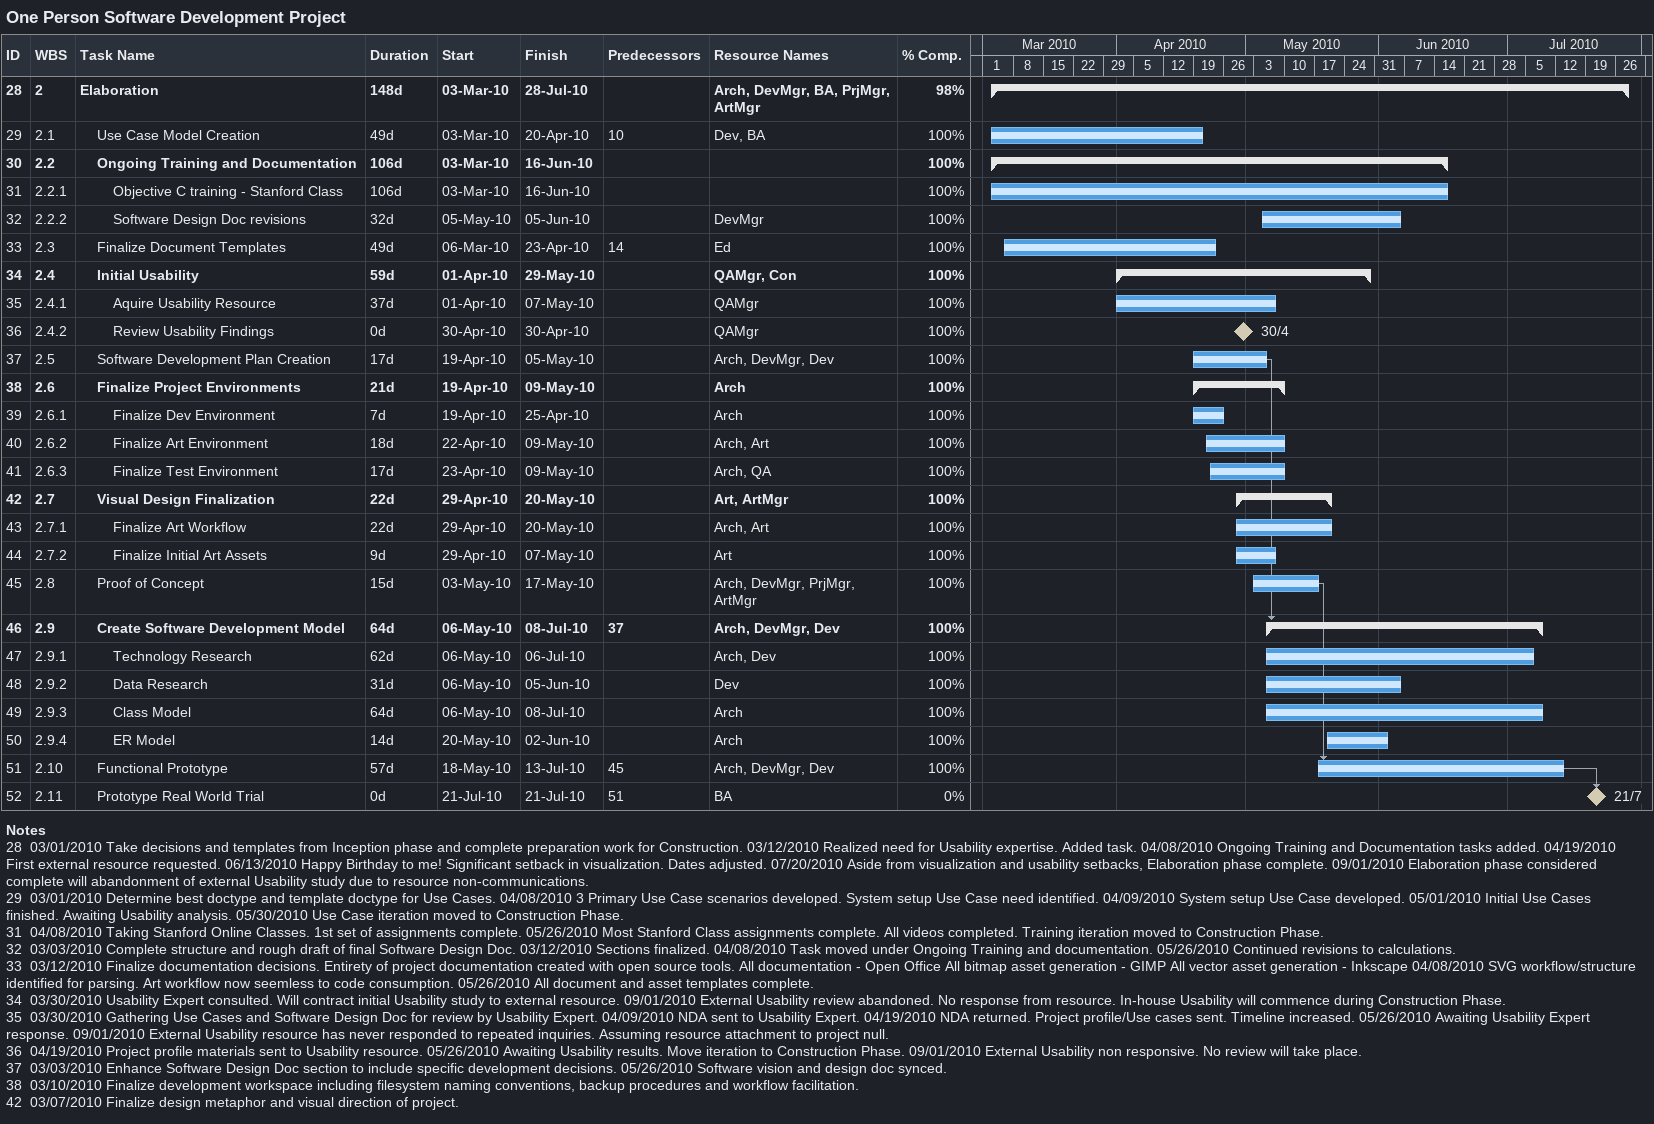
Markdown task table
One Person Software Development Project

| ID | WBS | Task | Duration | Start | Finish | Predecessors | Resources | % complete |
|---|---|---|---|---|---|---|---|---|
| 28 | 2 | **Elaboration** | 148d | 2010-03-03 | 2010-07-28 |  | Arch, DevMgr, BA, PrjMgr, ArtMgr | 98 |
| 29 | 2.1 | Use Case Model Creation | 49d | 2010-03-03 | 2010-04-20 | 10 | Dev, BA | 100 |
| 30 | 2.2 | **Ongoing Training and Documentation** | 106d | 2010-03-03 | 2010-06-16 |  |  | 100 |
| 31 | 2.2.1 | Objective C training - Stanford Class | 106d | 2010-03-03 | 2010-06-16 |  |  | 100 |
| 32 | 2.2.2 | Software Design Doc revisions | 32d | 2010-05-05 | 2010-06-05 |  | DevMgr | 100 |
| 33 | 2.3 | Finalize Document Templates | 49d | 2010-03-06 | 2010-04-23 | 14 | Ed | 100 |
| 34 | 2.4 | **Initial Usability** | 59d | 2010-04-01 | 2010-05-29 |  | QAMgr, Con | 100 |
| 35 | 2.4.1 | Aquire Usability Resource | 37d | 2010-04-01 | 2010-05-07 |  | QAMgr | 100 |
| 36 | 2.4.2 | Review Usability Findings | 0d | 2010-04-30 | 2010-04-30 |  | QAMgr | 100 |
| 37 | 2.5 | Software Development Plan Creation | 17d | 2010-04-19 | 2010-05-05 |  | Arch, DevMgr, Dev | 100 |
| 38 | 2.6 | **Finalize Project Environments** | 21d | 2010-04-19 | 2010-05-09 |  | Arch | 100 |
| 39 | 2.6.1 | Finalize Dev Environment | 7d | 2010-04-19 | 2010-04-25 |  | Arch | 100 |
| 40 | 2.6.2 | Finalize Art Environment | 18d | 2010-04-22 | 2010-05-09 |  | Arch, Art | 100 |
| 41 | 2.6.3 | Finalize Test Environment | 17d | 2010-04-23 | 2010-05-09 |  | Arch, QA | 100 |
| 42 | 2.7 | **Visual Design Finalization** | 22d | 2010-04-29 | 2010-05-20 |  | Art, ArtMgr | 100 |
| 43 | 2.7.1 | Finalize Art Workflow | 22d | 2010-04-29 | 2010-05-20 |  | Arch, Art | 100 |
| 44 | 2.7.2 | Finalize Initial Art Assets | 9d | 2010-04-29 | 2010-05-07 |  | Art | 100 |
| 45 | 2.8 | Proof of Concept | 15d | 2010-05-03 | 2010-05-17 |  | Arch, DevMgr, PrjMgr, ArtMgr | 100 |
| 46 | 2.9 | **Create Software Development Model** | 64d | 2010-05-06 | 2010-07-08 | 37 | Arch, DevMgr, Dev | 100 |
| 47 | 2.9.1 | Technology Research | 62d | 2010-05-06 | 2010-07-06 |  | Arch, Dev | 100 |
| 48 | 2.9.2 | Data Research | 31d | 2010-05-06 | 2010-06-05 |  | Dev | 100 |
| 49 | 2.9.3 | Class Model | 64d | 2010-05-06 | 2010-07-08 |  | Arch | 100 |
| 50 | 2.9.4 | ER Model | 14d | 2010-05-20 | 2010-06-02 |  | Arch | 100 |
| 51 | 2.10 | Functional Prototype | 57d | 2010-05-18 | 2010-07-13 | 45 | Arch, DevMgr, Dev | 100 |
| 52 | 2.11 | Prototype Real World Trial | 0d | 2010-07-21 | 2010-07-21 | 51 | BA | 0 |

Notes
- 28: 03/01/2010 Take decisions and templates from Inception phase and complete preparation work for Construction. 03/12/2010 Realized need for Usability expertise. Added task. 04/08/2010 Ongoing Training and Documentation tasks added. 04/19/2010 First external resource requested. 06/13/2010 Happy Birthday to me! Significant setback in visualization. Dates adjusted. 07/20/2010 Aside from visualization and usability setbacks, Elaboration phase complete. 09/01/2010 Elaboration phase considered complete will abandonment of external Usability study due to resource non-communications.
- 29: 03/01/2010 Determine best doctype and template doctype for Use Cases. 04/08/2010 3 Primary Use Case scenarios developed. System setup Use Case need identified. 04/09/2010 System setup Use Case developed. 05/01/2010 Initial Use Cases finished. Awaiting Usability analysis. 05/30/2010 Use Case iteration moved to Construction Phase.
- 31: 04/08/2010 Taking Stanford Online Classes. 1st set of assignments complete. 05/26/2010 Most Stanford Class assignments complete. All videos completed. Training iteration moved to Construction Phase.
- 32: 03/03/2010 Complete structure and rough draft of final Software Design Doc. 03/12/2010 Sections finalized. 04/08/2010 Task moved under Ongoing Training and documentation. 05/26/2010 Continued revisions to calculations.
- 33: 03/12/2010 Finalize documentation decisions. Entirety of project documentation created with open source tools. All documentation - Open Office All bitmap asset generation - GIMP All vector asset generation - Inkscape 04/08/2010 SVG workflow/structure identified for parsing. Art workflow now seemless to code consumption. 05/26/2010 All document and asset templates complete.
- 34: 03/30/2010 Usability Expert consulted. Will contract initial Usability study to external resource. 09/01/2010 External Usability review abandoned. No response from resource. In-house Usability will commence during Construction Phase.
- 35: 03/30/2010 Gathering Use Cases and Software Design Doc for review by Usability Expert. 04/09/2010 NDA sent to Usability Expert. 04/19/2010 NDA returned. Project profile/Use cases sent. Timeline increased. 05/26/2010 Awaiting Usability Expert response. 09/01/2010 External Usability resource has never responded to repeated inquiries. Assuming resource attachment to project null.
- 36: 04/19/2010 Project profile materials sent to Usability resource. 05/26/2010 Awaiting Usability results. Move iteration to Construction Phase. 09/01/2010 External Usability non responsive. No review will take place.
- 37: 03/03/2010 Enhance Software Design Doc section to include specific development decisions. 05/26/2010 Software vision and design doc synced.
- 38: 03/10/2010 Finalize development workspace including filesystem naming conventions, backup procedures and workflow facilitation.
- 42: 03/07/2010 Finalize design metaphor and visual direction of project.
